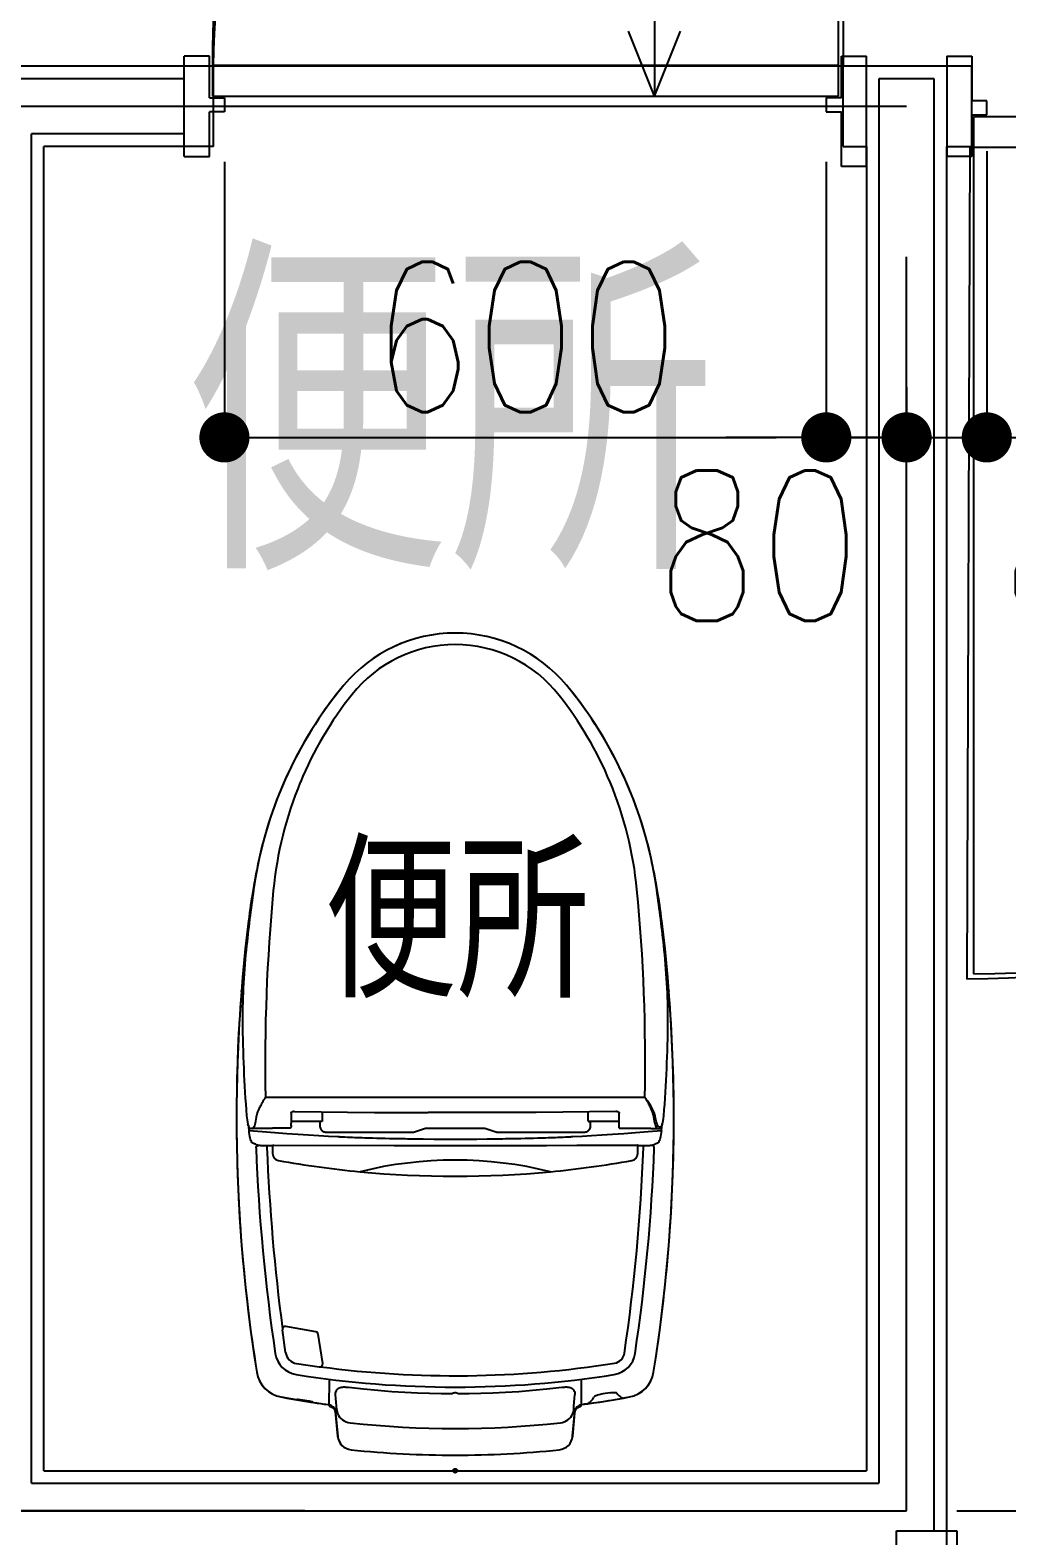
# Model space of a CAD drawing. Header units: millimetres. Extents: x 15495 to 166182, y -39946 to 18307.
# Drawn here: x 36267 to 37241, y 7856 to 9357 of the extents above; entities that cross this region are included whole.
import ezdxf

# ---------------------------------------------------------------- set-up
doc = ezdxf.new("R2010")
doc.units = ezdxf.units.MM
doc.header["$LTSCALE"] = 1000
doc.linetypes.add('WaterSpace_CENTER', pattern=[2, 1.25, -0.25, 0.25, -0.25])
doc.layers.get('0').update_dxf_attribs({"linetype": 'CONTINUOUS'})
for name, color, linetype in [('DT_ID', 13, 'CONTINUOUS'), ('E_TEXT', 3, 'CONTINUOUS'), ('F_FITT1-100', 5, 'CONTINUOUS'), ('F_FITT1-50', 5, 'CONTINUOUS'), ('SF-A_SANI-KYOUTSU', 60, 'CONTINUOUS'), ('SF-DT_ID-100', 13, 'CONTINUOUS'), ('SF-E_DIM-50', 3, 'CONTINUOUS'), ('SF-E_TEXT-100', 3, 'CONTINUOUS'), ('SF-E_TEXT-50', 3, 'CONTINUOUS'), ('SF-F_FITT1-100', 5, 'CONTINUOUS'), ('SF-F_FITT1-50', 5, 'CONTINUOUS'), ('TOILET_A_SANI-100', 60, 'CONTINUOUS'), ('TOILET_A_SANI-50', 60, 'CONTINUOUS'), ('TOILET_DT_ID', 13, 'CONTINUOUS'), ('WaterSpace_F_FITT1-100', 5, 'CONTINUOUS'), ('WaterSpace_F_FITT1-50', 5, 'CONTINUOUS'), ('WaterSpace_SP-A_SANI-KYOUTSU', 60, 'CONTINUOUS'), ('WaterSpace_SP-F_FINI1-100', 190, 'CONTINUOUS'), ('WaterSpace_SP-F_FINI1-50', 190, 'CONTINUOUS'), ('WaterSpace_SP-F_FITT1-100', 5, 'CONTINUOUS'), ('WaterSpace_SP-F_FITT1-50', 5, 'CONTINUOUS'), ('WaterSpace_SP-H-AREA-50', 1, 'WaterSpace_CENTER'), ('WaterSpace_SP-U_LGS-50', 120, 'CONTINUOUS')]:
    doc.layers.add(name, color=color, linetype=linetype)
doc.styles.add('DIM', font='romans.shx', dxfattribs={"width": 0.8, "bigfont": 'bigfont.shx'})
doc.styles.add('ROOM', font='romans.shx', dxfattribs={"width": 0.8, "bigfont": 'bigfont.shx'})
doc.styles.get("Standard").update_dxf_attribs({"font": 'txt.shx', "bigfont": 'bigfont.shx'})
doc.styles.add('TOILET_STANDARD', font='TXT', dxfattribs={"bigfont": 'BIGFONT'})
doc.dimstyles.new('DIM50_3_3', dxfattribs={"dimscale": 50, "dimtxt": 3, "dimasz": 1, "dimexe": 0, "dimexo": 1, "dimgap": 0.5, "dimtad": 1, "dimdec": 1, "dimdsep": 46, "dimlunit": 6, "dimtxsty": 'DIM', "dimblk1": 'DOT', "dimblk2": 'DOT', "dimsah": 1, "dimcen": 1, "dimclrd": 256, "dimclre": 256, "dimclrt": 256, "dimadec": 0, "dimazin": 0, "dimtfac": 1, "dimtdec": 1, "dimtix": 1, "dimtmove": 2, "dimatfit": 3, "dimldrblk": 'DOT', "dimfxl": 1, "dimtvp": 0.833333, "dimtolj": 1, "dimarcsym": 0})

# ---------------------------------------------------------------- blocks, each defined once
blk = doc.blocks.new('WaterSpace_WD-A14_50')
at = {"layer": 'WaterSpace_F_FITT1-50'}
for p, q in [((-10, 1345), (-10, 1300)), ((50, 1345), (-10, 1345)), ((50, 1300), (50, 1345)), ((-10, 1296.2), (-321.3, 1198)), ((-10, 1300), (50, 1300)), ((-10, 35), (-10, 1296.2)), ((-10, 1296.2), (20, 1296.2)), ((20, 35), (20, 1296.2)), ((-10, 1084.7), (-321.3, 1198)), ((-140, 672.5), (120, 672.5)), ((-10, 261.6), (-321.3, 148.3)), ((-10, 35), (-321.3, 148.3)), ((-10, 35), (20, 35)), ((-10, 30), (50, 30)), ((-10, 0), (-10, 30)), ((50, 30), (50, 0)), ((50, 0), (-10, 0))]:
    blk.add_line(p, q, dxfattribs=at)
blk = doc.blocks.new('WaterSpace_WD-A15_50')
at = {"layer": 'WaterSpace_F_FITT1-50'}
for p, q in [((-28, 0.8), (-28, 699.8)), ((-655, 10), (-680, 10)), ((-680, -90), (-680, 10)), ((-655, -31.5), (-655, 10)), ((-652, 0.8), (-652, -29.7)), ((-28, 0.8), (-652, 0.8)), ((-28, -29.7), (-28, 0.8)), ((-25, 10), (0, 10)), ((-25, -31.5), (-25, 10)), ((0, -100), (0, 10)), ((-652, -29.7), (-28, -29.7)), ((-655, -31.5), (-640, -31.5)), ((-640, -31.5), (-640, -45.4)), ((-25, -31.5), (-40, -31.5)), ((-40, -31.5), (-40, -45.4)), ((-640, -45.4), (-655, -45.4)), ((-655, -90), (-655, -45.4)), ((-40, -45.4), (-25, -45.4)), ((-25, -100), (-25, -45.4)), ((-680, -90), (-655, -90)), ((0, -100), (-25, -100))]:
    blk.add_line(p, q, dxfattribs=at)
blk.add_arc((39.8, 11.2), 691.9, 95.6225, 180.8667, dxfattribs=at)
blk = doc.blocks.new('WaterSpace_WD-A15_100')
at = {"layer": 'WaterSpace_F_FITT1-100'}
for p, q in [((0, 0), (0, 627.69225)), ((-627.69225, 0), (0, 0))]:
    blk.add_line(p, q, dxfattribs=at)
blk.add_arc((0, 0), 627.69225, 90, 180, dxfattribs=at)
blk = doc.blocks.new('TOILET_TOILET-CES9911B')
at = {"layer": 'TOILET_A_SANI-100', "linetype": 'Continuous'}
for p, q in [((59.14838, 119.469193), (34.39962, 117.164106)), ((34.39962, -117.124864), (59.14838, -119.429952))]:
    blk.add_line(p, q, dxfattribs=at)
blk.add_circle((0, 0), 2, dxfattribs=at)
for centre, radius, start, end in [((352.182804, -1387.159899), 1605.17952, 82.989024, 99.101951), ((103.002481, 168.185621), 30, 99.101951, 169.470038), ((465.353856, -466.913098), 678, 77.66192, 82.989024), ((523.624314, -200.511439), 405.3, 50.199367, 77.66192), ((1007.704424, 0.019621), 950.19857, 169.470038, 172.384579), ((58.452844, 126.936872), 7.5, 275.32115, 352.384579), ((35.790692, 102.228748), 15, 95.32115, 174.080186), ((690.605874, -0.047049), 144.4, 0.026454, 50.186313), ((1021.513994, 0.019621), 1006.00814, 174.080186, 180), ((1021.513994, 0.019621), 1006.00814, 180, 185.919814), ((690.605874, 0.086291), 144.4, 309.813687, 359.973546), ((35.790692, -102.189506), 15, 185.919814, 264.67885), ((58.452844, -126.897631), 7.5, 7.615421, 84.67885), ((523.624314, 200.550681), 405.3, 282.33808, 309.800633), ((1007.704424, 0.019621), 950.19857, 187.615421, 190.529962), ((103.002481, -168.146379), 30, 190.529962, 260.898049), ((352.182804, 1387.199141), 1605.17952, 260.898049, 277.010976), ((465.353856, 466.95234), 678, 277.010976, 282.33808)]:
    blk.add_arc(centre, radius, start, end, dxfattribs=at)
at = {"layer": 'TOILET_A_SANI-100'}
blk.add_point((0, 0), dxfattribs=at)
at = {"layer": 'TOILET_A_SANI-50', "linetype": 'Continuous'}
for p, q in [((477.160955, 213.103913), (477.178625, 213.152693)), ((477.178625, 213.152693), (477.686405, 213.058113)), ((339.063445, 205.508743), (342.895705, 205.834793)), ((341.014615, 203.599703), (340.999995, 203.386743)), ((341.032795, 182.927443), (340.999995, 203.386743)), ((341.000395, 201.869823), (341.000395, 201.869313)), ((342.465845, 205.611493), (341.779045, 205.082623)), ((344.258345, 206.405753), (345.522455, 206.693473)), ((323.453485, 181.977123), (316.042065, 181.977123)), ((323.655065, 181.977123), (323.687205, 187.392503)), ((324.453475, 180.974793), (324.173695, 60.676513)), ((341.036065, 182.846713), (341.032795, 182.926693)), ((341.055875, 182.718733), (341.036065, 182.846713)), ((371.999995, -189.154897), (371.999995, 189.109143)), ((73.501838, 173.625607), (70.821569, 158.52937)), ((117.866675, 169.066803), (140.344795, 172.205623)), ((138.505875, 138.924833), (143.714855, 168.717773)), ((106.802565, 158.081033), (103.478855, 135.454093)), ((344.022255, 163.477123), (346.272835, 163.477123)), ((354.908545, 163.477123), (346.287175, 163.477123)), ((347.988845, 132.477123), (347.988845, 163.477123)), ((356.336565, 163.477123), (354.912205, 163.477123)), ((356.855175, 163.396613), (357.244765, 163.220513)), ((357.244765, 163.220513), (357.586595, 162.955353)), ((358.162345, 161.794143), (358.180785, 161.486383)), ((106.897795, 132.052153), (136.001495, 136.475573)), ((91.204995, 125.726843), (79.542875, 125.772413)), ((83.830005, 125.755663), (83.836605, 125.755833)), ((337.540815, 128.652973), (337.551485, 117.246333)), ((347.988845, 135.013963), (343.845905, 134.966953)), ((357.705655, 132.477123), (347.988845, 132.477123)), ((57.513325, 119.274953), (34.387375, 117.121013)), ((333.062475, 117.246333), (333.048995, 117.017883)), ((337.546355, 82.491153), (337.520605, 57.463093)), ((337.814785, 40.404313), (341.364555, 29.635913)), ((341.466055, 29.003453), (341.466055, -29.049207)), ((324.116925, -0.022877), (324.131245, -30.372047)), ((341.364555, -29.681667), (337.814785, -40.450067)), ((324.131245, -30.372047), (324.173695, -60.722267)), ((337.510285, -42.347437), (337.510285, -42.527557)), ((331.111155, -57.508847), (331.186935, -61.597697)), ((337.520605, -57.508847), (337.546355, -82.536907)), ((331.681795, -82.536907), (331.758145, -85.234627)), ((337.551445, -97.518197), (337.551445, -112.751327)), ((34.387375, -117.166767), (57.513325, -119.320707)), ((333.048995, -117.063637), (333.062475, -117.292087)), ((337.551485, -117.292087), (337.540815, -128.698727)), ((337.551445, -112.751327), (337.551485, -117.292087)), ((65.781995, -126.048727), (65.745095, -125.765767)), ((343.845905, -135.012707), (347.988845, -135.059717)), ((347.988845, -163.522877), (347.988845, -133.522877)), ((348.988845, -132.522877), (357.705655, -132.522877)), ((324.469385, -151.660047), (324.623685, -181.815767)), ((341.432565, -163.522877), (354.851195, -163.522877)), ((341.432565, -163.522877), (341.432565, -176.522877)), ((354.855265, -163.522877), (356.333255, -163.522877)), ((356.739575, -163.474447), (356.333385, -163.522857)), ((358.141355, -161.965907), (358.009105, -162.387127)), ((358.180785, -161.532147), (358.141355, -161.965907)), ((358.166415, -161.314457), (358.180785, -161.532147)), ((341.017045, -176.522877), (341.432565, -176.522877)), ((341.017045, -195.022877), (341.017045, -176.522877)), ((316.042065, -182.022877), (324.586675, -182.022877)), ((324.479415, -182.169487), (323.660765, -182.994737)), ((323.687205, -187.438257), (323.660765, -182.994737)), ((340.999995, -195.022877), (340.999995, -203.400367)), ((339.063445, -205.554497), (342.894255, -205.879727)), ((341.000395, -201.915807), (341.000395, -201.914897)), ((342.524235, -204.879597), (342.527815, -203.392247)), ((344.269655, -206.455237), (345.522455, -206.739227)), ((477.178625, -213.198447), (477.160955, -213.149667))]:
    blk.add_line(p, q, dxfattribs=at)
for points in [[(477.686405, 213.058113), (478.147005, 212.873033), (478.568455, 212.590903), (478.926645, 212.231383)], [(478.926645, 212.231383), (479.202175, 211.805003), (479.380615, 211.353653)], [(321.760785, 198.470893), (322.396795, 198.375843), (322.989165, 198.124483), (323.498635, 197.733473), (323.891445, 197.228713), (324.141575, 196.643673), (324.232445, 196.017093)], [(323.687205, 187.392503), (323.699815, 188.590643), (323.722985, 189.748723), (323.756945, 190.876753), (323.801065, 191.944673), (323.855245, 192.932493), (323.918135, 193.819933), (323.988875, 194.583333), (324.065815, 195.212863), (324.146765, 195.688563), (324.232445, 196.017093)], [(324.232445, 196.017093), (324.594155, 197.039463), (324.956915, 198.040083), (325.320735, 199.019083), (325.685595, 199.976043), (326.051495, 200.910493), (326.418435, 201.822593)], [(326.418795, 201.822583), (326.709845, 202.270323), (327.237565, 202.708593), (327.996665, 203.133643), (328.980675, 203.542933), (330.183575, 203.933963), (331.593985, 204.303323), (333.199055, 204.647793), (334.987615, 204.965083), (336.947705, 205.252943), (339.063655, 205.508763)], [(339.063445, 205.508743), (338.006505, 192.309523), (337.041035, 179.777723), (336.168365, 167.932463), (335.384525, 156.716353), (334.688265, 146.099343), (334.072785, 136.018493), (333.529945, 126.391703), (333.062475, 117.246333)], [(341.000395, 201.869313), (341.125395, 201.467573), (341.499165, 201.059573), (342.118645, 200.649203), (342.976635, 200.240563), (344.064045, 199.837573), (345.365915, 199.444923), (346.863985, 199.067333), (348.541775, 198.708003), (350.380535, 198.370213), (352.360005, 198.057613)], [(341.779045, 205.082623), (341.270855, 204.415763), (341.014615, 203.599703)], [(344.258345, 206.405753), (343.280225, 206.034543), (342.465845, 205.611493)], [(352.359755, 198.057643), (352.829045, 197.982533), (353.324455, 197.890083), (353.845845, 197.779243), (354.393885, 197.648843), (354.968975, 197.497803), (355.571355, 197.325093), (356.201215, 197.129763), (356.858675, 196.910933), (357.543325, 196.667923), (358.256675, 196.399463), (358.999145, 196.104573), (359.773205, 195.781463), (360.580705, 195.428433), (361.423455, 195.043733), (362.303265, 194.625493), (363.221205, 194.172143), (364.178275, 193.682113), (365.175275, 193.153893)], [(321.771675, 187.604193), (322.269525, 187.585663), (322.719365, 187.558513), (323.101115, 187.523963), (323.397765, 187.483543), (323.596075, 187.439063), (323.687205, 187.392503)], [(341.432565, 169.477123), (341.432565, 182.124313), (341.228085, 182.354383), (341.150765, 182.470013), (341.093825, 182.592313), (341.055875, 182.718733)], [(365.175275, 193.153893), (366.212525, 192.586263), (367.291165, 191.977493), (368.411385, 191.326413), (369.573305, 190.631823), (370.778225, 189.892113), (372.022515, 189.109583)], [(344.022255, 163.477123), (343.574115, 163.494753), (343.130415, 163.552673), (342.691905, 163.650103), (342.256355, 163.811653), (341.821555, 164.082613), (341.475315, 164.383173), (341.475315, 169.477123)], [(70.861575, 154.478353), (70.503595, 152.228813), (70.150855, 149.978553), (69.803375, 147.727573), (69.461135, 145.475893)], [(71.196485, 157.466943), (71.208965, 157.367063), (71.204635, 157.168623), (71.182985, 156.880133), (71.145485, 156.511023), (71.092765, 156.072673), (71.026785, 155.577883), (70.949995, 155.040173), (70.861575, 154.478353)], [(356.336565, 163.477103), (356.437885, 163.473933), (356.855175, 163.396613)], [(358.074025, 160.069723), (357.719125, 133.703223), (357.428055, 107.207573), (357.200595, 80.580083), (357.037405, 53.828883), (356.939155, 26.962133)], [(357.586595, 162.955353), (357.861155, 162.617583), (358.056165, 162.224163), (358.162345, 161.794143)], [(358.074025, 160.069723), (358.083485, 160.331723), (358.097805, 160.581943), (358.117775, 160.819593), (358.141085, 161.046983), (358.165895, 161.270083)], [(358.180785, 161.486383), (358.174445, 161.350033), (358.166415, 161.268673)], [(67.878345, 140.977123), (67.367495, 137.481503), (66.869495, 133.984143), (66.384345, 130.485063), (65.912025, 126.984213), (65.746135, 125.719613)], [(68.862555, 142.487303), (68.674765, 142.236023), (68.496475, 141.984563), (68.327675, 141.732943), (68.168375, 141.481153), (68.018605, 141.229213), (67.878345, 140.977123)], [(69.461135, 145.475893), (69.372985, 144.920073), (69.285415, 144.384283), (69.196965, 143.886923), (69.112035, 143.444803), (69.033775, 143.072733), (68.964445, 142.783283), (68.907795, 142.586043), (68.862555, 142.487303)], [(64.023255, 124.677923), (63.885845, 124.247373), (63.712555, 123.801773), (63.500015, 123.345983), (63.242585, 122.880623), (62.932895, 122.406443), (62.570025, 121.934953), (62.151005, 121.473493), (61.682205, 121.037353), (61.169365, 120.636733), (60.627415, 120.284233), (60.074365, 119.988063), (59.521995, 119.748213), (58.988735, 119.564463), (58.474395, 119.428333), (57.981245, 119.333643), (57.513325, 119.274953)], [(65.408115, 125.763953), (65.178725, 125.737503), (64.953455, 125.674993), (64.737385, 125.576593), (64.538455, 125.444563), (64.363145, 125.282413), (64.216575, 125.096073), (64.103015, 124.892933), (64.023265, 124.677913)], [(79.542875, 125.772413), (75.623815, 125.783753), (72.125705, 125.789433), (69.174795, 125.788783), (66.896445, 125.780903), (65.408085, 125.764833)], [(343.845905, 134.966953), (342.877495, 134.875253), (341.981265, 134.671993), (341.155165, 134.350003), (340.405325, 133.930813), (339.736485, 133.430563), (339.150805, 132.858203), (338.650345, 132.222243), (338.240125, 131.540073), (337.927375, 130.826793), (337.707605, 130.097703), (337.578495, 129.375633), (337.540815, 128.652973)], [(60.699935, 118.126523), (58.784785, 117.799333), (56.907625, 117.196183), (55.133075, 116.330113), (53.490695, 115.216993), (52.008115, 113.877533), (50.715215, 112.337243), (49.636325, 110.625223), (48.790055, 108.773383), (48.188665, 106.814913), (47.859255, 104.795423)], [(60.699935, 118.126513), (64.375855, 118.396983), (68.166705, 118.679123), (72.062815, 118.972263), (76.054875, 119.275743)], [(76.054865, 119.275843), (77.146355, 119.256333), (78.160185, 119.097863), (79.090675, 118.804193), (79.936605, 118.380003), (80.695425, 117.829403), (81.363825, 117.159803), (81.938115, 116.381023), (82.418265, 115.502973), (82.803315, 114.540603), (83.095895, 113.504903), (83.298415, 112.414563), (83.415875, 111.274003), (83.452535, 110.092823), (83.410735, 108.871113), (83.290515, 107.599353), (83.094095, 106.307113)], [(83.094075, 106.307123), (81.444165, 91.338003), (80.099645, 76.982863), (79.031045, 63.266223), (78.205035, 50.141053), (77.593625, 37.578053), (77.171785, 25.541423), (76.917035, 13.977153), (76.811425, 2.906613)], [(332.821445, 112.705573), (332.706945, 110.050053), (332.594765, 107.441673), (332.484195, 104.880853), (332.377315, 102.366293), (332.276205, 99.896673), (332.180185, 97.472443)], [(333.048995, 117.017883), (333.007795, 116.296583), (332.967985, 115.578103), (332.929685, 114.864183), (332.892645, 114.149713), (332.856555, 113.429593), (332.821445, 112.705573)], [(337.551485, 117.246333), (337.551305, 94.973073), (337.550875, 92.474563), (337.550175, 89.977163), (337.549185, 87.480803), (337.547905, 84.985383), (337.546355, 82.491153)], [(332.180185, 97.472443), (332.086085, 95.040453), (331.996995, 92.596023), (331.912765, 90.139473), (331.833195, 87.670523), (331.758145, 85.188873), (331.681795, 82.491153)], [(331.681795, 82.491153), (331.564835, 78.112783), (331.456925, 73.830503), (331.358155, 69.645693), (331.268255, 65.554233), (331.186935, 61.551973), (331.114305, 57.640303)], [(324.173695, 60.676513), (324.131245, 30.326283), (324.116925, -0.022877)], [(331.114305, 57.640303), (331.065955, 54.968263), (331.021845, 52.472473), (330.978855, 49.976003), (330.936925, 47.478733), (330.896025, 44.980583), (330.856175, 42.481803)], [(337.520605, 57.463093), (337.517455, 54.968883), (337.514875, 52.473463), (337.512865, 49.977103), (337.511435, 47.479703), (337.510565, 44.981183), (337.510285, 42.301683)], [(330.856175, 42.481803), (330.710545, 31.989953), (330.606505, 21.408553), (330.544025, 10.715223), (330.523165, -0.022877), (330.544025, -10.760977), (330.606505, -21.454307), (330.710545, -32.035707), (330.856175, -42.527557)], [(337.510285, 42.301683), (337.526035, 41.841083), (337.582035, 41.371313), (337.678285, 40.892393), (337.814785, 40.404313)], [(341.364555, 29.635913), (341.395525, 29.532673), (341.420865, 29.428503), (341.440595, 29.323323), (341.454705, 29.217333), (341.463195, 29.110733), (341.466055, 29.003453)], [(358.074025, -160.115477), (357.719125, -133.748977), (357.428055, -107.253327), (357.200595, -80.625837), (357.037405, -53.874637), (356.889105, -13.321237), (356.939155, 26.962133)], [(76.811425, 2.906613), (76.993635, 2.673023), (77.159665, 2.428763), (77.308495, 2.175623), (77.441975, 1.910553), (77.560275, 1.631123), (77.662705, 1.335143)], [(77.662705, 1.335143), (77.747975, 1.018753), (77.812395, 0.684983)], [(77.812395, 0.684983), (77.853075, 0.336973), (77.866975, -0.022747)], [(77.823835, -0.652647), (77.768475, -0.971767), (77.690285, -1.287887), (77.590095, -1.597257), (77.469145, -1.896537), (77.329205, -2.182967), (77.171835, -2.455187), (76.998925, -2.711467), (76.811425, -2.952367)], [(76.811425, -2.952367), (76.917035, -14.022927), (77.171785, -25.587207), (77.593635, -37.623837), (78.205035, -50.186847), (79.031045, -63.312017), (80.099655, -77.028657), (81.444165, -91.383777), (83.094075, -106.352867)], [(77.866955, -0.022747), (77.856355, -0.335577), (77.823835, -0.652647)], [(341.466055, -29.049207), (341.463095, -29.157647), (341.454515, -29.264947), (341.440265, -29.371147), (341.420475, -29.476087), (341.395255, -29.579567), (341.364555, -29.681667)], [(330.856175, -42.527557), (330.896025, -45.026287), (330.936925, -47.524407), (330.978845, -50.021657), (331.021845, -52.518137), (331.065955, -55.013957), (331.111155, -57.508847)], [(337.814785, -40.450067), (337.678215, -40.938667), (337.581945, -41.417757), (337.525965, -41.887347), (337.510285, -42.347437)], [(337.510285, -42.527557), (337.510565, -45.026897), (337.511435, -47.525397), (337.512865, -50.022787), (337.514875, -52.519157), (337.517455, -55.014597), (337.520605, -57.508847)], [(324.173695, -60.722267), (324.244325, -91.093417), (324.342955, -121.425887), (324.469385, -151.660047)], [(331.186935, -61.597697), (331.268255, -65.599927), (331.358155, -69.691367), (331.456925, -73.876167), (331.564835, -78.158477), (331.681795, -82.536907)], [(331.758145, -85.234627), (331.833195, -87.716277), (331.912765, -90.185227), (331.996995, -92.641777), (332.086085, -95.086207), (332.180185, -97.518197)], [(337.546355, -82.536907), (337.547905, -85.031137), (337.549185, -87.526557), (337.550175, -90.022917), (337.550875, -92.520317), (337.551305, -95.018827), (337.551445, -97.518197)], [(47.859255, -104.841177), (48.188665, -106.860667), (48.790055, -108.819137), (49.636325, -110.670977), (50.715215, -112.382997), (52.008115, -113.923287), (53.490695, -115.262747), (55.133075, -116.375867), (56.907625, -117.241937), (58.784785, -117.845087), (60.699935, -118.172277)], [(332.180185, -97.518197), (332.276875, -99.958377), (332.378395, -102.437827), (332.485455, -104.956357), (332.595935, -107.514537), (332.707695, -110.112917), (332.821445, -112.751327)], [(57.513325, -119.320707), (57.970805, -119.377757), (58.450665, -119.468747), (58.948935, -119.598277), (59.464675, -119.772037), (59.997745, -119.997357), (60.535485, -120.276567), (61.070035, -120.612807), (61.584735, -121.001327), (62.067875, -121.436337), (62.505885, -121.904907), (62.888115, -122.389667), (63.214685, -122.880297), (63.483815, -123.360027), (63.704505, -123.828707), (63.882975, -124.284997), (64.023255, -124.723677)], [(60.699935, -118.172267), (64.375905, -118.442737), (68.166765, -118.724887), (72.062865, -119.018027), (76.054875, -119.321497)], [(83.094075, -106.352867), (83.290175, -107.642587), (83.410455, -108.912317), (83.452485, -110.132317), (83.416315, -111.312867), (83.299265, -112.454097), (83.096955, -113.545887), (82.804375, -114.583187), (82.419055, -115.547017), (81.938615, -116.426047), (81.363935, -117.205437), (80.694985, -117.875577), (79.935765, -118.426287), (79.090055, -118.850217), (78.160015, -119.143677), (77.146315, -119.302077), (76.054865, -119.321607)], [(332.821445, -112.751327), (332.856555, -113.475347), (332.892645, -114.195467), (332.929685, -114.909937), (332.967985, -115.623857), (333.007795, -116.342337), (333.048995, -117.063637)], [(333.062475, -117.292087), (333.529945, -126.437397), (334.072775, -136.064137), (334.688255, -146.144907), (335.384505, -156.761867), (336.168345, -167.978017), (337.041025, -179.823347), (338.006495, -192.355217), (339.063445, -205.554497)], [(64.023265, -124.723667), (64.103015, -124.938687), (64.216575, -125.141827), (64.363145, -125.328167), (64.538455, -125.490317), (64.737385, -125.622347), (64.953455, -125.720747), (65.178725, -125.783257), (65.408115, -125.809707)], [(65.408085, -125.810587), (66.888545, -125.826617), (69.163425, -125.834517), (72.134505, -125.835177), (75.660765, -125.829417), (79.577815, -125.818047), (91.204985, -125.772567)], [(66.596035, -132.069257), (66.184265, -129.059657), (65.781995, -126.048727)], [(337.540815, -128.698727), (337.578355, -129.425357), (337.709885, -130.153467), (337.935245, -130.892237), (338.254855, -131.614137), (338.668915, -132.297087), (339.177865, -132.933907), (339.786345, -133.516677), (340.481815, -134.025527), (341.263685, -134.441767), (342.100715, -134.753897), (342.957515, -134.941997), (343.845905, -135.012707)], [(348.988845, -132.522877), (348.734605, -132.555787), (348.485365, -132.658867), (348.267765, -132.830027), (348.102175, -133.060477), (348.006255, -133.337147), (347.988855, -133.522877)], [(358.009105, -162.387127), (357.790265, -162.766427), (357.495505, -163.084687), (357.138275, -163.325767), (356.739575, -163.474447)], [(358.097805, -160.627687), (358.083485, -160.377477), (358.074025, -160.115477)], [(358.165895, -161.315867), (358.141085, -161.092737), (358.117775, -160.865347), (358.097805, -160.627687)], [(321.771865, -187.650017), (322.269755, -187.631477), (322.719605, -187.604327), (323.101345, -187.569757), (323.397955, -187.529327), (323.596185, -187.484827), (323.687205, -187.438257)], [(324.232445, -196.062847), (324.146765, -195.734317), (324.065815, -195.258617), (323.988875, -194.629087), (323.918135, -193.865687), (323.855245, -192.978247), (323.801065, -191.990427), (323.756945, -190.922507), (323.722985, -189.794477), (323.699815, -188.636397), (323.687205, -187.438257)], [(324.479385, -182.169467), (324.522145, -182.120247), (324.558115, -182.065817), (324.586675, -182.007107), (324.607335, -181.945127), (324.619725, -181.880937), (324.623645, -181.815627)], [(352.359755, -198.103397), (352.829045, -198.028287), (353.324455, -197.935837), (353.845845, -197.824997), (354.393885, -197.694597), (354.968975, -197.543557), (355.571355, -197.370847), (356.201215, -197.175517), (356.858675, -196.956687), (357.543325, -196.713677), (358.256675, -196.445217), (358.999145, -196.150327), (359.773205, -195.827217), (360.580705, -195.474187), (361.423455, -195.089487), (362.303265, -194.671247), (363.221205, -194.217897), (364.178275, -193.727867), (365.175275, -193.199647)], [(353.200015, -199.458007), (353.655565, -199.369257), (354.136075, -199.260607), (354.641375, -199.130887), (355.172035, -198.978757), (355.728395, -198.802977), (356.310635, -198.602387), (356.918875, -198.375917), (357.553195, -198.122547), (358.213095, -197.841537), (358.899985, -197.531427), (359.614205, -197.191097), (360.358055, -196.818497), (361.133195, -196.411707), (361.941275, -195.968717), (362.783925, -195.487377), (363.662025, -194.965937), (364.576385, -194.402597), (365.527625, -193.795637)], [(365.175275, -193.199647), (366.212525, -192.632017), (367.291165, -192.023247), (368.411385, -191.372167), (369.573305, -190.677577), (370.778225, -189.937867), (372.022515, -189.155337)], [(365.527625, -193.795637), (366.515845, -193.143677), (367.541945, -192.444757), (368.605865, -191.697557), (369.707445, -190.900717), (370.847535, -190.052417), (372.022515, -189.155337)], [(321.760785, -198.516377), (322.396755, -198.421337), (322.989095, -198.170017), (323.498545, -197.779057), (323.891365, -197.274357), (324.141525, -196.689377), (324.232445, -196.062847)], [(326.418435, -201.868347), (326.051495, -200.956247), (325.685595, -200.021797), (325.320735, -199.064837), (324.956915, -198.085837), (324.594155, -197.085217), (324.232445, -196.062847)], [(339.063655, -205.554517), (336.947705, -205.298697), (334.987615, -205.010837), (333.199055, -204.693547), (331.593985, -204.349077), (330.183575, -203.979717), (328.980685, -203.588687), (327.996665, -203.179397), (327.237565, -202.754347), (326.709845, -202.316077), (326.418795, -201.868337)], [(341.000395, -201.915067), (341.125395, -201.513327), (341.499165, -201.105327), (342.118645, -200.694957), (342.976635, -200.286317), (344.064045, -199.883327)], [(341.001535, -203.455007), (341.014835, -203.647307), (341.272445, -204.464497), (341.782505, -205.131747), (342.471475, -205.660737)], [(342.471475, -205.660737), (343.288545, -206.083957), (344.269655, -206.455237)], [(342.527805, -203.392237), (342.646365, -202.975457), (342.998335, -202.552947), (343.580815, -202.128267), (344.387115, -201.705817), (345.408775, -201.289677), (346.631725, -200.884667), (348.038825, -200.495637), (349.614565, -200.125887), (351.341295, -199.778907), (353.200015, -199.457987)], [(344.064045, -199.883327), (345.365915, -199.490677), (346.863985, -199.113087), (348.541775, -198.753757), (350.380535, -198.415967), (352.360005, -198.103367)], [(478.926645, -212.277137), (478.568455, -212.636657), (478.147005, -212.918787), (477.686405, -213.103867), (477.178625, -213.198447)], [(479.380615, -211.399407), (479.202175, -211.850757), (478.926645, -212.277137)]]:
    blk.add_lwpolyline(points, dxfattribs=at)
blk.add_circle((0, 0), 2, dxfattribs=at)
for centre, radius, start, end in [((352.176945, -1387.202397), 1605.17952, 90, 99.101952), ((352.176945, -1387.202397), 1605.17952, 85.534262, 90), ((461.366775, -1181.858787), 1394, 90.549406, 94.4297), ((448.249995, -465.922827), 678, 83.619182, 90.021127), ((102.996625, 168.143123), 30, 99.101952, 169.470038), ((392.856765, -1669.969867), 1869.7925, 92.179109, 98.4875), ((357.254745, 158.641893), 49.46313, 94.121209, 103.720909), ((351.751815, -1391.220317), 1608.30483, 81.738862, 83.866195), ((523.618455, -200.553937), 405.3, 50.199367, 81.597831), ((396.864845, -1743.674547), 1932.74117, 92.226685, 97.590982), ((316.042065, 174.977123), 7, 90, 169.849544), ((323.453485, 180.977123), 1, 359.866743, 90), ((406.681745, -1616.108987), 1805.55126, 84.548811, 91.100628), ((543.334595, -189.487177), 372.4, 67.424359, 84.627123), ((120.577115, 154.618623), 25, 98.4875, 170.935857), ((119.664545, 156.191723), 13, 97.949332, 171.643497), ((140.759685, 169.234453), 3, 350.082683, 97.949332), ((1293.499995, -0.022877), 1000, 169.849544, 174.557291), ((77.865205, 160.417583), 7.29234, 195.006595, 203.867427), ((1089.920795, -0.022937), 1006.60134, 170.935857, 189.064363), ((543.823075, -187.524157), 370.36521, 51.622556, 67.377558), ((106.447005, 135.018093), 3, 171.643497, 278.642148), ((135.550705, 139.441513), 3, 278.642148, 350.082683), ((1104.059835, -0.048327), 1009.45883, 172.358522, 189.048071), ((35.784835, 102.186253), 15, 95.345644, 174.080186), ((690.600015, -0.089547), 144.4, 0.026454, 50.186313), ((1021.508135, -0.022877), 1006.00814, 174.080186, 180), ((983.336315, -0.022977), 941.33107, 173.606757, 186.393203), ((1291.861295, 0.055013), 998.3613, 174.552821, 185.453561), ((-85.961515, -0.022877), 395.51174, 346.124268, 13.875732), ((691.439965, -0.494757), 132.1, 0.204669, 51.452226), ((1021.508135, -0.022877), 1006.00814, 180, 185.919814), ((691.439965, 0.449003), 132.1, 308.017148, 359.795331), ((690.600015, 0.043793), 144.4, 309.813687, 359.973546), ((35.784835, -102.232007), 15, 185.919814, 264.654356), ((1293.499995, -0.022877), 1000, 185.442709, 190.150456), ((543.823075, 187.478403), 370.4, 292.623568, 308.188182), ((523.618455, 200.508183), 405.3, 278.402169, 309.800633), ((80.953298, -123.406755), 16.768119, 211.104816, 243.224952), ((1007.698565, -0.022877), 950.19857, 188.003557, 190.529962), ((72.498471, -140.162595), 2, 19.67575, 63.224952), ((20.006099, -158.932524), 57.747281, 358.808382, 19.67575), ((80.361394, -169.523604), 8.228235, 142.273653, 165.931305), ((88.82572, -176.250325), 19.039569, 127.536979, 141.848721), ((76.421177, -160.105995), 1.32, 307.536979, 358.808382), ((120.577715, -154.668227), 25, 189.064363, 261.516265), ((119.012635, -156.911777), 12, 189.048071, 261.681416), ((543.334595, 189.441423), 372.4, 275.5702, 292.57676), ((102.996623, -168.188877), 30, 190.529962, 260.898049), ((392.956635, 1671.407513), 1871.27811, 261.516265, 267.819561), ((396.631155, 1741.782383), 1930.88289, 261.681416, 267.778579), ((316.042065, -175.022877), 7, 190.150456, 270), ((406.681745, 1616.063233), 1805.55126, 268.899372, 275.491888), ((352.176945, 1387.156643), 1605.17952, 260.898049, 270), ((344.470225, -204.161527), 2.07425, 200.254085, 245.978015), ((355.759355, -170.689867), 37.38977, 251.063829, 266.842657), ((461.366775, 1181.813033), 1394, 265.5703, 269.450594), ((448.249995, 465.877073), 678, 269.978873, 276.380818), ((351.751815, 1391.174563), 1608.30483, 276.133805, 278.261138), ((352.176945, 1387.156643), 1605.17952, 270, 274.465738)]:
    blk.add_arc(centre, radius, start, end, dxfattribs=at)
at = {"layer": 'TOILET_A_SANI-50'}
blk.add_point((0, 0), dxfattribs=at)
at = {"layer": 'TOILET_DT_ID', "style": 'TOILET_STANDARD', "flags": 1}
for tag, p in [('TL品名', (1634.856821, -75.950761)), ('TL品番', (1634.856821, -575.950761)), ('TLメーカー', (1634.854554, -1058.346342)), ('TL取付場所', (1634.854554, -1599.262623)), ('TL便器巾（W）', (1634.854554, -2099.262623)), ('TL便器長さ（L）', (1634.854554, -2599.262623)), ('TL色名', (1634.854554, -3166.846819)), ('TL色番', (1634.854554, -3671.098013)), ('TL価格', (1634.854554, -4141.802391)), ('TL特記事項', (1634.854554, -4646.053585))]:
    blk.add_attdef(tag, p, '', height=250, dxfattribs=at)
blk = doc.blocks.new('TOILET')
at = {"layer": 'TOILET_DT_ID', "linetype": 'Continuous'}
blk.add_blockref('TOILET_TOILET-CES9911B', (0, 0), dxfattribs=at)
blk = doc.blocks.new('WaterSpace')
at = {"layer": 'WaterSpace_SP-F_FINI1-100'}
for p, q in [((-2640, -1410), (-2640, -2810)), ((-2560, -2810), (-2560, -1490)), ((-1740, -1490), (-2560, -1490)), ((-1740, -1490), (-1740, -2810)), ((-2640, -2810), (-2664.9, -2810)), ((-2664.9, -2810), (-2664.9, -2890)), ((-2640, -2810), (-2664.9, -2810)), ((-2664.9, -2810), (-2664.9, -2890)), ((-2536.9, -2810), (-2560, -2810)), ((-2536.9, -2810), (-2560, -2810)), ((-2536.9, -2810), (-2536.9, -2890)), ((-1909.2, -2810), (-1740, -2810)), ((-1909.2, -2810), (-1909.2, -2890)), ((-2664.9, -2890), (-2536.9, -2890)), ((-1909.2, -2890), (-1035, -2890))]:
    blk.add_line(p, q, dxfattribs=at)
at = {"layer": 'WaterSpace_SP-F_FINI1-50'}
for p, q in [((-2640, -1430), (-2640, -2810)), ((-2560, -2790), (-2560, -1490)), ((-1740, -1490), (-2560, -1490)), ((-1740, -1490), (-1740, -2810)), ((-1880.1, -2810), (-1740, -2810)), ((-2640, -2890), (-2560, -2890)), ((-1880.1, -2890), (-1060, -2890))]:
    blk.add_line(p, q, dxfattribs=at)
at = {"layer": 'WaterSpace_SP-H-AREA-50'}
blk.add_lwpolyline([(-2000, 0), (-2000, -1450), (0, -1450), (0, 0), (-2000, 0)], dxfattribs=at)
blk.add_lwpolyline([(-2000, 0), (-2000, -1450), (0, -1450), (0, 0), (-2000, 0)], dxfattribs=at)
blk.add_lwpolyline([(-2600, -2850), (-1700, -2850), (-1700, -1450), (-2600, -1450)], close=True, dxfattribs=at)
blk.add_lwpolyline([(-2600, -2850), (-1700, -2850), (-1700, -1450), (-2600, -1450)], close=True, dxfattribs=at)
at = {"layer": 'WaterSpace_SP-U_LGS-50'}
for p, q in [((-2627.5, -1430), (-2627.5, -2877.5)), ((-2572.5, -2877.5), (-2572.5, -1477.5)), ((-1727.5, -1477.5), (-2572.5, -1477.5)), ((-1727.5, -1477.5), (-1727.5, -2822.5)), ((-1880.1, -2822.5), (-1727.5, -2822.5)), ((-2627.5, -2877.5), (-2572.5, -2877.5)), ((-1880.1, -2877.5), (-1060, -2877.5))]:
    blk.add_line(p, q, dxfattribs=at)
at = {"layer": 'WaterSpace_SP-A_SANI-KYOUTSU', "rotation": 270}
blk.add_blockref('TOILET', (-2150, -1490), dxfattribs=at)
at = {"layer": 'WaterSpace_SP-F_FITT1-100', "yscale": -1, "rotation": 90}
blk.add_blockref('WaterSpace_WD-A15_100', (-2536.9, -2890), dxfattribs=at)
at = {"layer": 'WaterSpace_SP-F_FITT1-50'}
blk.add_blockref('WaterSpace_WD-A14_50', (-2640, -1430), dxfattribs=at)
at = {"layer": 'WaterSpace_SP-F_FITT1-50', "xscale": -1, "yscale": -1}
blk.add_blockref('WaterSpace_WD-A15_50', (-2560, -2890), dxfattribs=at)
blk.add_blockref('WaterSpace_WD-A15_50', (-2560, -2890), dxfattribs=at)
blk = doc.blocks.new('WD-A12_100')
at = {"layer": 'F_FITT1-100'}
blk.add_line((0, 0), (-2.9, 830), dxfattribs=at)
blk.add_arc((0, 0), 830, 0, 90.1978, dxfattribs=at)
blk = doc.blocks.new('ROOM')
at = {"layer": 'DT_ID', "flags": 1}
for tag, p in [('室番号', (0, 500)), ('面積', (0, -500)), ('内装制限', (0, -1000)), ('仕上レベル', (0, -1500)), ('スラブレベル', (0, -2000)), ('天井高', (0, -2500)), ('床下地', (0, -3000)), ('床仕上', (0, -3500)), ('巾木高さ', (0, -4000)), ('巾木仕上', (0, -4500)), ('壁下地', (0, -5000)), ('壁仕上', (0, -5500)), ('天井下地', (0, -6000)), ('天井仕上', (0, -6500)), ('見切縁', (0, -7000)), ('備考', (0, -7500))]:
    blk.add_attdef(tag, p, '', height=300, dxfattribs=at)
at = {"layer": 'E_TEXT', "style": 'ROOM', "width": 0.8}
blk.add_attdef('室名', (0, 0), '', height=300, dxfattribs=at)
blk = doc.blocks.new('SF-BLOCK_100')
at = {"layer": 'SF-DT_ID-100'}
for p, q in [((6848.73, 13604.11), (6848.73, 9360.31)), ((6848.73, 9360.31), (6822.86, 9425.05)), ((6848.73, 9360.31), (6874.59, 9425.05))]:
    blk.add_line(p, q, dxfattribs=at)
at = {"layer": 'SF-A_SANI-KYOUTSU', "rotation": 179.999999999987}
blk.add_blockref('WaterSpace', (4500, 6500), dxfattribs=at)
at = {"layer": 'SF-E_TEXT-100'}
ref = blk.add_blockref('ROOM', (6380.29, 8888.7), dxfattribs=at)
ref.add_attrib('室名', '便所', (6380.29, 8888.7), dxfattribs={"height": 300, "style": 'ROOM', "width": 0.8})
at = {"layer": 'SF-F_FITT1-100', "yscale": -1}
blk.add_blockref('WD-A12_100', (7163.08, 9310), dxfattribs=at)
blk = doc.blocks.new('DOT')
at = {"color": 0, "linetype": 'ByBlock'}
blk.add_line((-0.5, 0), (-1, 0), dxfattribs=at)
at = {"color": 0, "linetype": 'ByBlock', "const_width": 0.5}
blk.add_lwpolyline([(-0.25, 0, 1), (0.25, 0, 1)], format="xyb", close=True, dxfattribs=at)
blk = doc.blocks.new('*D320')
at = {"layer": 'SF-E_DIM-50', "lineweight": -2}
for p, q in [((37190.7, 7881), (38254.5, 7881)), ((38254.5, 6481), (38254.5, 7831)), ((38400, 6431), (38254.5, 6431))]:
    blk.add_line(p, q, dxfattribs=at)
at = {"layer": 'SF-E_DIM-50', "lineweight": -2, "xscale": 50, "yscale": 50, "zscale": 50}
for p, rotation in [((38254.5, 7881), 90), ((38254.5, 6431), 270)]:
    blk.add_blockref('DOT', p, dxfattribs=dict(at, rotation=rotation))
at = {"layer": 'SF-E_DIM-50', "insert": (38140.3, 7156), "char_height": 150, "attachment_point": 5, "rotation": 90, "style": 'DIM'}
blk.add_mtext('\\A1;1,450', dxfattribs=at)
blk = doc.blocks.new('_DOT')
at = {"color": 0, "linetype": 'ByBlock'}
blk.add_line((-0.5, 0), (-1, 0), dxfattribs=at)
at = {"color": 0, "linetype": 'ByBlock', "const_width": 0.5}
blk.add_lwpolyline([(-0.25, 0, 1), (0.25, 0, 1)], format="xyb", close=True, dxfattribs=at)
blk = doc.blocks.new('WD-A12_50')
at = {"layer": 'F_FITT1-50'}
for p, q in [((-440, 146.9), (-440, -93.1)), ((-880, 90), (-855, 90)), ((-880, 90), (-880, -10)), ((-855, 90), (-855, 45.4)), ((0, 90), (-25, 90)), ((-25, 90), (-25, 45.4)), ((0, 90), (0, -10)), ((-840, 45.4), (-855, 45.4)), ((-840, 31.5), (-840, 45.4)), ((-40, 31.5), (-40, 45.4)), ((-40, 45.4), (-25, 45.4)), ((-855, 31.5), (-855, -10)), ((-855, 31.5), (-840, 31.5)), ((-25, 31.5), (-40, 31.5)), ((-25, 31.5), (-25, -10)), ((-26.8, 29.7), (-853.1, 29.7)), ((-853.1, 29.7), (-853.1, -0.8)), ((-26.8, 29.7), (-26.8, -0.8)), ((-855, -10), (-880, -10)), ((-853.1, -0.8), (-26.8, -0.8)), ((-853.1, -0.8), (-853.1, -824.8)), ((-25, -10), (0, -10))]:
    blk.add_line(p, q, dxfattribs=at)
blk.add_arc((-852.8, 1.2), 826, 269.9767, 359.8636, dxfattribs=at)
blk = doc.blocks.new('*D383')
at = {"layer": 'SF-E_DIM-50', "lineweight": -2}
for p, q in [((37220.7, 9236.4), (37220.7, 8951)), ((38020.7, 9236.4), (38020.7, 8951)), ((37270.7, 8951), (37970.7, 8951))]:
    blk.add_line(p, q, dxfattribs=at)
at = {"layer": 'SF-E_DIM-50', "lineweight": -2, "xscale": 50, "yscale": 50, "zscale": 50, "rotation": 180}
blk.add_blockref('DOT', (37220.7, 8951), dxfattribs=at)
at = {"layer": 'SF-E_DIM-50', "lineweight": -2, "xscale": 50, "yscale": 50, "zscale": 50}
blk.add_blockref('DOT', (38020.7, 8951), dxfattribs=at)
at = {"layer": 'SF-E_DIM-50', "insert": (37620.7, 9051), "char_height": 150, "attachment_point": 5, "style": 'DIM'}
blk.add_mtext('\\A1;800', dxfattribs=at)
blk = doc.blocks.new('*D384')
at = {"layer": 'SF-E_DIM-50', "lineweight": -2}
for p, q in [((36460.7, 9225.6), (36460.7, 8951)), ((37060.7, 9225.6), (37060.7, 8951)), ((36510.7, 8951), (37010.7, 8951))]:
    blk.add_line(p, q, dxfattribs=at)
at = {"layer": 'SF-E_DIM-50', "lineweight": -2, "xscale": 50, "yscale": 50, "zscale": 50, "rotation": 180}
blk.add_blockref('DOT', (36460.7, 8951), dxfattribs=at)
at = {"layer": 'SF-E_DIM-50', "lineweight": -2, "xscale": 50, "yscale": 50, "zscale": 50}
blk.add_blockref('DOT', (37060.7, 8951), dxfattribs=at)
at = {"layer": 'SF-E_DIM-50', "insert": (36760.7, 9051), "char_height": 150, "attachment_point": 5, "style": 'DIM'}
blk.add_mtext('\\A1;600', dxfattribs=at)
blk = doc.blocks.new('*D381')
at = {"layer": 'SF-E_DIM-50', "lineweight": -2}
for p, q in [((37220.7, 9236.4), (37220.7, 8951)), ((37140.7, 9001), (37140.7, 8951)), ((37090.7, 8951), (37040.7, 8951)), ((37140.7, 8951), (37220.7, 8951)), ((37270.7, 8951), (37320.7, 8951))]:
    blk.add_line(p, q, dxfattribs=at)
at = {"layer": 'SF-E_DIM-50', "lineweight": -2, "xscale": 50, "yscale": 50, "zscale": 50}
blk.add_blockref('DOT', (37140.7, 8951), dxfattribs=at)
at = {"layer": 'SF-E_DIM-50', "lineweight": -2, "xscale": 50, "yscale": 50, "zscale": 50, "rotation": 180}
blk.add_blockref('DOT', (37220.7, 8951), dxfattribs=at)
at = {"layer": 'SF-E_DIM-50', "insert": (37337.1, 8842.5), "char_height": 150, "attachment_point": 5, "style": 'DIM'}
blk.add_mtext('\\A1;80', dxfattribs=at)
blk = doc.blocks.new('*D380')
at = {"layer": 'SF-E_DIM-50', "lineweight": -2}
for p, q in [((37060.7, 9225.6), (37060.7, 8951)), ((37140.7, 9001), (37140.7, 8951)), ((37010.7, 8951), (36960.7, 8951)), ((37060.7, 8951), (37140.7, 8951)), ((37190.7, 8951), (37240.7, 8951))]:
    blk.add_line(p, q, dxfattribs=at)
at = {"layer": 'SF-E_DIM-50', "lineweight": -2, "xscale": 50, "yscale": 50, "zscale": 50}
blk.add_blockref('DOT', (37060.7, 8951), dxfattribs=at)
at = {"layer": 'SF-E_DIM-50', "lineweight": -2, "xscale": 50, "yscale": 50, "zscale": 50, "rotation": 180}
blk.add_blockref('DOT', (37140.7, 8951), dxfattribs=at)
at = {"layer": 'SF-E_DIM-50', "insert": (36993.1, 8843.1), "char_height": 150, "attachment_point": 5, "style": 'DIM'}
blk.add_mtext('\\A1;80', dxfattribs=at)
blk = doc.blocks.new('SF-BLOCK_50')
at = {"layer": 'SF-A_SANI-KYOUTSU', "rotation": 179.999999999987}
blk.add_blockref('WaterSpace', (4500, 6500), dxfattribs=at)
at = {"layer": 'SF-E_TEXT-50'}
ref = blk.add_blockref('ROOM', (6519.7, 8461.55), dxfattribs=dict(at, xscale=0.5, yscale=0.5, zscale=0.5))
ref.add_attrib('室名', '便所', (6519.7, 8461.55), dxfattribs={"height": 150, "style": 'ROOM', "width": 0.8})
at = {"layer": 'SF-F_FITT1-50'}
blk.add_blockref('WD-A12_50', (8019.99, 9310), dxfattribs=at)
at = {"layer": 'SF-E_DIM-50'}
for base, p1, p2, picture, middle in [((7179.99, 9019.96), (7100, 9019.96), (7179.99, 9355.38), '*D381', (7296.36, 8911.51)), ((7100, 9019.96), (7020.01, 9344.62), (7100, 9019.96), '*D380', (6952.36, 8912.08))]:
    dim = blk.add_linear_dim(base=base, p1=p1, p2=p2, dimstyle='DIM50_3_3', dxfattribs=at)
    dim.commit()
    dim.dimension.update_dxf_attribs({"geometry": picture, "text_midpoint": middle, "dimtype": 128, "insert": (-30040.71, 69)})
for base, p1, p2, picture, middle in [((7979.99, 9019.96), (7179.99, 9355.38), (7979.99, 9355.38), '*D383', (7579.99, 9119.96)), ((7020.01, 9019.96), (6420.01, 9344.62), (7020.01, 9344.62), '*D384', (6720.01, 9119.96))]:
    dim = blk.add_linear_dim(base=base, p1=p1, p2=p2, dimstyle='DIM50_3_3', dxfattribs=at)
    dim.commit()
    dim.dimension.update_dxf_attribs({"geometry": picture, "text_midpoint": middle, "insert": (-30040.71, 69)})
dim = blk.add_linear_dim(base=(8213.83, 7950), p1=(8409.32, 6500), p2=(7100, 7950), angle=270, dimstyle='DIM50_3_3', dxfattribs=at)
dim.commit()
dim.dimension.update_dxf_attribs({"geometry": '*D320', "text_midpoint": (8099.54, 7225), "insert": (-30040.71, 69)})

msp = doc.modelspace()

# ---------------------------------------------------------------- block references
for name in ['SF-BLOCK_100', 'SF-BLOCK_50']:
    msp.add_blockref(name, (30040.7, -69))

doc.saveas('drawing.dxf')
